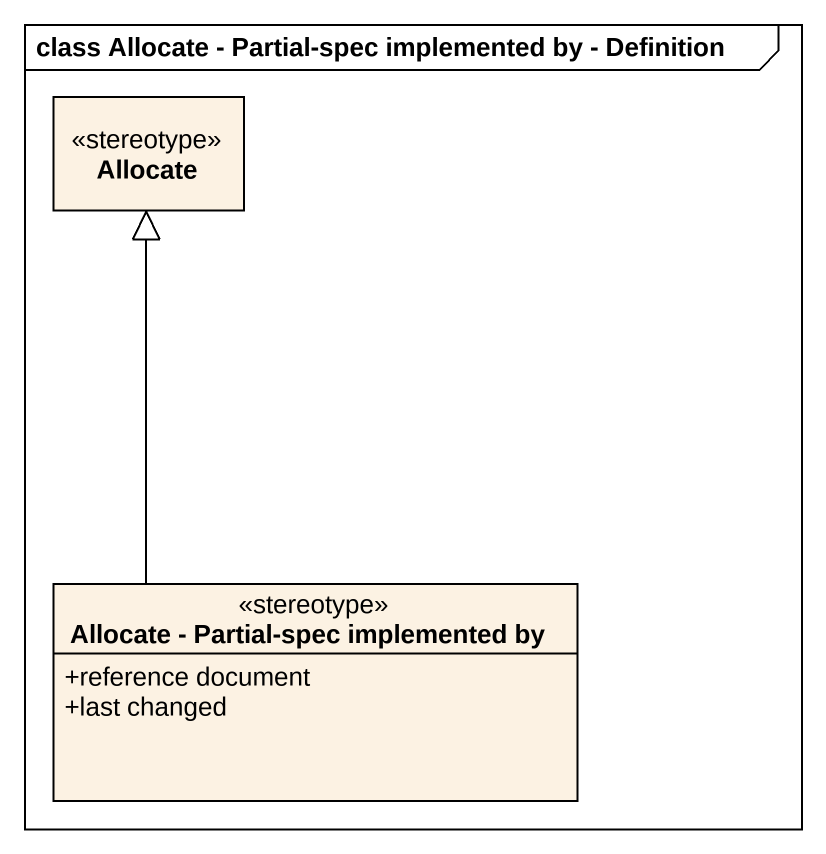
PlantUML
@startuml
mainframe class Allocate - Partial-spec implemented by - Definition
hide circle
hide empty members
skinparam classAttributeIconSize 0
class Allocate <<stereotype>>
class "Allocate - Partial-spec implemented by" as Allocate_Partial_spec <<stereotype>> {
  +reference document
  +last changed
}
Allocate_Partial_spec -up-|> Allocate
@enduml
